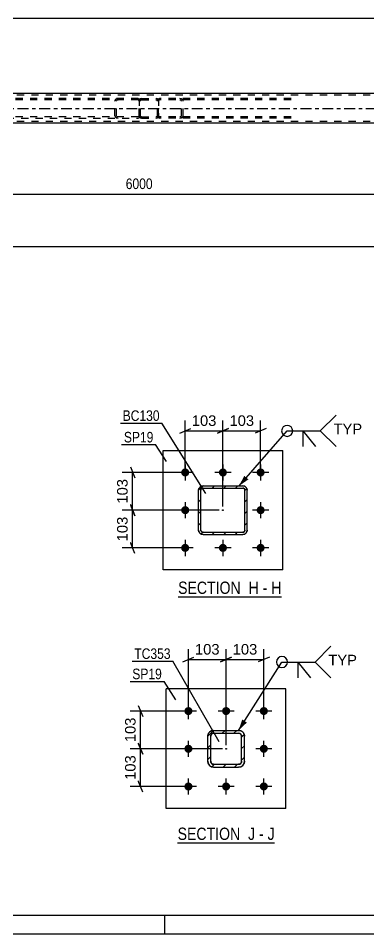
# Model space of a CAD drawing. Header units: millimetres. Extents: x -98 to 743, y -438 to 156.
# Drawn here: x 283.5 to 378.7, y -437.9 to -189.2 of the extents above; entities that cross this region are included whole.
import ezdxf

# ---------------------------------------------------------------- set-up
doc = ezdxf.new("R2010")
doc.units = ezdxf.units.MM
doc.linetypes.add('DXK_LINE_DOT2', pattern=[3.9198, 1.9599, -1.9599])
doc.linetypes.add('DXK_LINE_DOT3', pattern=[5.9187, 2.979, -0.9799, 0.9799, -0.9799])
doc.styles.add('Arial', font='ARIAL.TTF', dxfattribs={"height": 0.2})
doc.styles.add('Arial Narrow', font='ARIALN.TTF', dxfattribs={"height": 0.2})

# ---------------------------------------------------------------- blocks, each defined once
blk = doc.blocks.new('Unknown-761554712-1131')
at = {"color": 5, "linetype": 'Continuous'}
for p, q in [((-92.67, -432.91), (738.33, -432.91)), ((323.33, -437.91), (323.33, -432.91)), ((-97.67, -437.91), (743.33, -437.91))]:
    blk.add_line(p, q, dxfattribs=at)
blk = doc.blocks.new('Unknown-761554712-14 - 10419')
at = {"color": 6, "linetype": 'Continuous'}
blk.add_line((326.94, -346.33), (355.01, -346.33), dxfattribs=at)
at = {"color": 0, "linetype": 'Continuous'}
blk.add_wipeout([(345.05, -345.58), (345.05, -342.08), (326.94, -342.08), (326.94, -345.58)], dxfattribs=at)
at = {"color": 7, "linetype": 'Continuous', "style": 'Arial Narrow'}
blk.add_text('SECTION ', height=3.34, dxfattribs=at).set_placement((326.94, -345.58))
at = {"color": 0, "linetype": 'Continuous'}
blk.add_wipeout([(348.87, -345.58), (348.87, -342.08), (346.1, -342.08), (346.1, -345.58)], dxfattribs=at)
at = {"color": 7, "linetype": 'Continuous', "style": 'Arial Narrow'}
blk.add_text('H', height=3.34, dxfattribs=at).set_placement((346.1, -345.58))
at = {"color": 0, "linetype": 'Continuous'}
blk.add_wipeout([(351.2, -345.58), (351.2, -342.08), (349.92, -342.08), (349.92, -345.58)], dxfattribs=at)
blk.add_wipeout([(355.01, -345.58), (355.01, -342.08), (352.25, -342.08), (352.25, -345.58)], dxfattribs=at)
at = {"color": 7, "linetype": 'Continuous', "style": 'Arial Narrow'}
for s, p in [('H', (352.25, -345.58)), ('-', (349.92, -345.58))]:
    blk.add_text(s, height=3.34, dxfattribs=at).set_placement(p)
blk = doc.blocks.new('Unknown-761554712-15 - 11679')
at = {"color": 6, "linetype": 'Continuous'}
blk.add_line((326.81, -413.18), (353.17, -413.18), dxfattribs=at)
at = {"color": 0, "linetype": 'Continuous'}
blk.add_wipeout([(344.91, -412.43), (344.91, -408.93), (326.81, -408.93), (326.81, -412.43)], dxfattribs=at)
at = {"color": 7, "linetype": 'Continuous', "style": 'Arial Narrow'}
blk.add_text('SECTION ', height=3.34, dxfattribs=at).set_placement((326.81, -412.43))
at = {"color": 0, "linetype": 'Continuous'}
blk.add_wipeout([(347.88, -412.43), (347.88, -408.93), (345.96, -408.93), (345.96, -412.43)], dxfattribs=at)
at = {"color": 7, "linetype": 'Continuous', "style": 'Arial Narrow'}
blk.add_text('J', height=3.34, dxfattribs=at).set_placement((345.96, -412.43))
at = {"color": 0, "linetype": 'Continuous'}
blk.add_wipeout([(350.21, -412.43), (350.21, -408.93), (348.93, -408.93), (348.93, -412.43)], dxfattribs=at)
blk.add_wipeout([(353.17, -412.43), (353.17, -408.93), (351.26, -408.93), (351.26, -412.43)], dxfattribs=at)
at = {"color": 7, "linetype": 'Continuous', "style": 'Arial Narrow'}
for s, p in [('J', (351.26, -412.43)), ('-', (348.93, -412.43))]:
    blk.add_text(s, height=3.34, dxfattribs=at).set_placement(p)
blk = doc.blocks.new('Part-761554712-10447 - 10419')
at = {"linetype": 'Continuous'}
h = blk.add_hatch(dxfattribs=at)
h.set_pattern_fill('', scale=0.7, style=0, pattern_type=0)
h.set_pattern_definition([(45, (333.7173, -316.2274), (-1.57154, 1.57154), [])])
h.paths.add_polyline_path([(344.52, -316.23), (333.72, -316.23), (333.26, -316.32), (332.87, -316.58), (332.61, -316.97), (332.52, -317.43), (332.52, -328.23), (332.61, -328.69), (332.87, -329.08), (333.26, -329.34), (333.72, -329.43), (344.52, -329.43), (344.98, -329.34), (345.37, -329.08), (345.63, -328.69), (345.72, -328.23), (345.72, -317.43), (345.63, -316.97), (345.37, -316.58), (344.98, -316.32)])
h.paths.add_polyline_path([(345.07, -317.2), (345.12, -317.43), (345.12, -328.23), (345.07, -328.46), (344.94, -328.65), (344.75, -328.78), (344.52, -328.83), (333.72, -328.83), (333.49, -328.78), (333.29, -328.65), (333.16, -328.46), (333.12, -328.23), (333.12, -317.43), (333.16, -317.2), (333.29, -317), (333.49, -316.87), (333.72, -316.83), (344.52, -316.83), (344.75, -316.87), (344.94, -317)])
blk.add_hatch(color=246, dxfattribs=at).paths.add_polyline_path([(339.12, -322.93, -1), (339.12, -322.73, -1)])
at = {"color": 7, "linetype": 'DXK_LINE_DOT2'}
for p, q in [((332.52, -317.43), (332.61, -316.97)), ((332.52, -328.23), (332.52, -317.43)), ((333.16, -317.2), (333.12, -317.43)), ((333.12, -328.23), (333.12, -317.43)), ((333.29, -317), (333.16, -317.2)), ((333.26, -316.32), (333.72, -316.23)), ((333.49, -316.87), (333.29, -317)), ((333.72, -316.83), (333.49, -316.87)), ((333.72, -316.23), (344.52, -316.23)), ((333.72, -316.83), (344.52, -316.83)), ((344.52, -316.23), (344.98, -316.32)), ((344.75, -316.87), (344.52, -316.83)), ((344.94, -317), (344.75, -316.87)), ((345.07, -317.2), (344.94, -317)), ((345.12, -317.43), (345.07, -317.2)), ((345.12, -328.23), (345.12, -317.43)), ((345.63, -316.97), (345.72, -317.43)), ((345.72, -328.23), (345.72, -317.43)), ((332.61, -328.69), (332.52, -328.23)), ((333.12, -328.23), (333.16, -328.46)), ((345.07, -328.46), (345.12, -328.23)), ((345.72, -328.23), (345.63, -328.69)), ((333.16, -328.46), (333.29, -328.65)), ((333.72, -329.43), (333.26, -329.34)), ((333.29, -328.65), (333.49, -328.78)), ((333.49, -328.78), (333.72, -328.83)), ((333.72, -328.83), (344.52, -328.83)), ((333.72, -329.43), (344.52, -329.43)), ((344.52, -328.83), (344.75, -328.78)), ((344.98, -329.34), (344.52, -329.43)), ((344.75, -328.78), (344.94, -328.65)), ((344.94, -328.65), (345.07, -328.46))]:
    blk.add_line(p, q, dxfattribs=at)
at = {"color": 2, "linetype": 'Continuous'}
for p, q in [((332.61, -316.97), (332.52, -317.43)), ((332.52, -328.23), (332.52, -317.43)), ((333.12, -317.43), (333.16, -317.2)), ((333.12, -328.23), (333.12, -317.43)), ((333.16, -317.2), (333.29, -317)), ((333.72, -316.23), (333.26, -316.32)), ((333.29, -317), (333.49, -316.87)), ((333.49, -316.87), (333.72, -316.83)), ((333.72, -316.23), (344.52, -316.23)), ((333.72, -316.83), (344.52, -316.83)), ((344.98, -316.32), (344.52, -316.23)), ((344.52, -316.83), (344.75, -316.87)), ((344.75, -316.87), (344.94, -317)), ((344.94, -317), (345.07, -317.2)), ((345.07, -317.2), (345.12, -317.43)), ((345.12, -328.23), (345.12, -317.43)), ((345.72, -317.43), (345.63, -316.97)), ((345.72, -328.23), (345.72, -317.43)), ((332.52, -328.23), (332.61, -328.69)), ((333.16, -328.46), (333.12, -328.23)), ((345.12, -328.23), (345.07, -328.46)), ((345.63, -328.69), (345.72, -328.23)), ((333.29, -328.65), (333.16, -328.46)), ((333.26, -329.34), (333.72, -329.43)), ((333.49, -328.78), (333.29, -328.65)), ((333.72, -328.83), (333.49, -328.78)), ((333.72, -328.83), (344.52, -328.83)), ((333.72, -329.43), (344.52, -329.43)), ((344.75, -328.78), (344.52, -328.83)), ((344.52, -329.43), (344.98, -329.34)), ((344.94, -328.65), (344.75, -328.78)), ((345.07, -328.46), (344.94, -328.65))]:
    blk.add_line(p, q, dxfattribs=at)
at = {"color": 7, "linetype": 'DXK_LINE_DOT3'}
blk.add_line((339.12, -322.83), (339.12, -322.83), dxfattribs=at)
at = {"color": 246, "linetype": 'DXK_LINE_DOT2'}
blk.add_line((339.12, -322.83), (339.12, -322.83), dxfattribs=at)
at = {"color": 246, "linetype": 'Continuous'}
blk.add_circle((339.12, -322.83), 0.1, dxfattribs=at)
at = {"color": 7, "linetype": 'DXK_LINE_DOT2'}
for centre, start, end in [((333.72, -317.43), 112.5, 157.5), ((344.52, -317.43), 22.5, 67.5), ((333.72, -328.23), 202.5, 247.5), ((344.52, -328.23), 292.5, 337.5)]:
    blk.add_arc(centre, 1.2, start, end, dxfattribs=at)
at = {"color": 2, "linetype": 'Continuous'}
for centre, start, end in [((333.72, -317.43), 112.5, 157.5), ((344.52, -317.43), 22.5, 67.5), ((333.72, -328.23), 202.5, 247.5), ((344.52, -328.23), 292.5, 337.5)]:
    blk.add_arc(centre, 1.2, start, end, dxfattribs=at)
blk = doc.blocks.new('Part-761554712-10448 - 10419')
at = {"color": 2, "linetype": 'Continuous'}
for p, q in [((322.87, -339.08), (322.87, -306.58)), ((322.87, -306.58), (355.37, -306.58)), ((355.37, -339.08), (355.37, -306.58)), ((355.37, -339.08), (322.87, -339.08))]:
    blk.add_line(p, q, dxfattribs=at)
blk = doc.blocks.new('Bolt-761554712-10515 - 10419')
at = {"linetype": 'Continuous'}
for points in [[(328.87, -313.68, -1), (328.87, -311.48, -1)], [(339.12, -313.68, -1), (339.12, -311.48, -1)], [(349.37, -313.68, -1), (349.37, -311.48, -1)], [(328.87, -323.93, -1), (328.87, -321.73, -1)], [(349.37, -323.93, -1), (349.37, -321.73, -1)], [(328.87, -334.18, -1), (328.87, -331.98, -1)], [(339.12, -334.18, -1), (339.12, -331.98, -1)], [(349.37, -334.18, -1), (349.37, -331.98, -1)]]:
    blk.add_hatch(color=1, dxfattribs=at).paths.add_polyline_path(points)
at = {"color": 1, "linetype": 'Continuous'}
for p, q in [((328.87, -310.38), (328.87, -314.78)), ((339.12, -310.38), (339.12, -314.78)), ((349.37, -310.38), (349.37, -314.78)), ((331.07, -312.58), (326.67, -312.58)), ((341.32, -312.58), (336.92, -312.58)), ((351.57, -312.58), (347.17, -312.58)), ((328.87, -320.63), (328.87, -325.03)), ((349.37, -320.63), (349.37, -325.03)), ((331.07, -322.83), (326.67, -322.83)), ((351.57, -322.83), (347.17, -322.83)), ((331.07, -333.08), (326.67, -333.08)), ((328.87, -330.88), (328.87, -335.28)), ((341.32, -333.08), (336.92, -333.08)), ((339.12, -330.88), (339.12, -335.28)), ((351.57, -333.08), (347.17, -333.08)), ((349.37, -330.88), (349.37, -335.28))]:
    blk.add_line(p, q, dxfattribs=at)
blk = doc.blocks.new('Part-761554712-11699 - 11679')
at = {"linetype": 'Continuous'}
h = blk.add_hatch(dxfattribs=at)
h.set_pattern_fill('', scale=0.7, style=0, pattern_type=0)
h.set_pattern_definition([(45, (336.5896, -382.6567), (-1.57154, 1.57154), [])])
h.paths.add_polyline_path([(343.39, -382.66), (336.59, -382.66), (335.98, -382.78), (335.46, -383.13), (335.11, -383.64), (334.99, -384.26), (334.99, -391.06), (335.11, -391.67), (335.46, -392.19), (335.98, -392.53), (336.59, -392.66), (343.39, -392.66), (344, -392.53), (344.52, -392.19), (344.87, -391.67), (344.99, -391.06), (344.99, -384.26), (344.87, -383.64), (344.52, -383.13), (344, -382.78)])
h.paths.add_polyline_path([(344.13, -383.95), (344.19, -384.26), (344.19, -391.06), (344.13, -391.36), (343.96, -391.62), (343.7, -391.8), (343.39, -391.86), (336.59, -391.86), (336.28, -391.8), (336.02, -391.62), (335.85, -391.36), (335.79, -391.06), (335.79, -384.26), (335.85, -383.95), (336.02, -383.69), (336.28, -383.52), (336.59, -383.46), (343.39, -383.46), (343.7, -383.52), (343.96, -383.69)])
blk.add_hatch(color=246, dxfattribs=at).paths.add_polyline_path([(339.99, -387.76, -1), (339.99, -387.56, -1)])
at = {"color": 7, "linetype": 'DXK_LINE_DOT2'}
for p, q in [((335.98, -382.78), (336.59, -382.66)), ((336.59, -382.66), (343.39, -382.66)), ((343.39, -382.66), (344, -382.78)), ((334.99, -384.26), (335.11, -383.64)), ((334.99, -391.06), (334.99, -384.26)), ((335.85, -383.95), (335.79, -384.26)), ((335.79, -391.06), (335.79, -384.26)), ((336.59, -383.46), (336.28, -383.52)), ((336.59, -383.46), (343.39, -383.46)), ((343.7, -383.52), (343.39, -383.46)), ((344.19, -384.26), (344.13, -383.95)), ((344.19, -391.06), (344.19, -384.26)), ((344.87, -383.64), (344.99, -384.26)), ((344.99, -391.06), (344.99, -384.26)), ((335.11, -391.67), (334.99, -391.06)), ((335.79, -391.06), (335.85, -391.36)), ((336.59, -392.66), (335.98, -392.53)), ((336.28, -391.8), (336.59, -391.86)), ((336.59, -391.86), (343.39, -391.86)), ((336.59, -392.66), (343.39, -392.66)), ((343.39, -391.86), (343.7, -391.8)), ((344, -392.53), (343.39, -392.66)), ((344.13, -391.36), (344.19, -391.06)), ((344.99, -391.06), (344.87, -391.67))]:
    blk.add_line(p, q, dxfattribs=at)
at = {"color": 2, "linetype": 'Continuous'}
for p, q in [((336.59, -382.66), (335.98, -382.78)), ((336.59, -382.66), (343.39, -382.66)), ((344, -382.78), (343.39, -382.66)), ((335.11, -383.64), (334.99, -384.26)), ((334.99, -391.06), (334.99, -384.26)), ((335.79, -384.26), (335.85, -383.95)), ((335.79, -391.06), (335.79, -384.26)), ((336.28, -383.52), (336.59, -383.46)), ((336.59, -383.46), (343.39, -383.46)), ((343.39, -383.46), (343.7, -383.52)), ((344.13, -383.95), (344.19, -384.26)), ((344.19, -391.06), (344.19, -384.26)), ((344.99, -384.26), (344.87, -383.64)), ((344.99, -391.06), (344.99, -384.26)), ((334.99, -391.06), (335.11, -391.67)), ((335.85, -391.36), (335.79, -391.06)), ((335.98, -392.53), (336.59, -392.66)), ((336.59, -391.86), (336.28, -391.8)), ((336.59, -391.86), (343.39, -391.86)), ((336.59, -392.66), (343.39, -392.66)), ((343.7, -391.8), (343.39, -391.86)), ((343.39, -392.66), (344, -392.53)), ((344.19, -391.06), (344.13, -391.36)), ((344.87, -391.67), (344.99, -391.06))]:
    blk.add_line(p, q, dxfattribs=at)
at = {"color": 7, "linetype": 'DXK_LINE_DOT3'}
blk.add_line((339.99, -387.66), (339.99, -387.66), dxfattribs=at)
at = {"color": 246, "linetype": 'DXK_LINE_DOT2'}
blk.add_line((339.99, -387.66), (339.99, -387.66), dxfattribs=at)
at = {"color": 246, "linetype": 'Continuous'}
blk.add_circle((339.99, -387.66), 0.1, dxfattribs=at)
at = {"color": 7, "linetype": 'DXK_LINE_DOT2'}
for centre, radius, start, end in [((336.59, -384.26), 1.6, 112.5, 157.5), ((343.39, -384.26), 1.6, 22.5, 67.5), ((336.59, -384.26), 0.8, 112.5, 157.5), ((343.39, -384.26), 0.8, 22.5, 67.5), ((336.59, -391.06), 1.6, 202.5, 247.5), ((336.59, -391.06), 0.8, 202.5, 247.5), ((343.39, -391.06), 0.8, 292.5, 337.5), ((343.39, -391.06), 1.6, 292.5, 337.5)]:
    blk.add_arc(centre, radius, start, end, dxfattribs=at)
at = {"color": 2, "linetype": 'Continuous'}
for centre, radius, start, end in [((336.59, -384.26), 1.6, 112.5, 157.5), ((343.39, -384.26), 1.6, 22.5, 67.5), ((336.59, -384.26), 0.8, 112.5, 157.5), ((343.39, -384.26), 0.8, 22.5, 67.5), ((336.59, -391.06), 1.6, 202.5, 247.5), ((336.59, -391.06), 0.8, 202.5, 247.5), ((343.39, -391.06), 0.8, 292.5, 337.5), ((343.39, -391.06), 1.6, 292.5, 337.5)]:
    blk.add_arc(centre, radius, start, end, dxfattribs=at)
blk = doc.blocks.new('Part-761554712-11705 - 11679')
at = {"color": 2, "linetype": 'Continuous'}
for p, q in [((356.24, -371.41), (323.74, -371.41)), ((323.74, -403.91), (323.74, -371.41)), ((356.24, -403.91), (356.24, -371.41)), ((356.24, -403.91), (323.74, -403.91))]:
    blk.add_line(p, q, dxfattribs=at)
blk = doc.blocks.new('Bolt-761554712-11773 - 11679')
at = {"linetype": 'Continuous'}
for points in [[(329.74, -378.51, -1), (329.74, -376.31, -1)], [(339.99, -378.51, -1), (339.99, -376.31, -1)], [(350.24, -378.51, -1), (350.24, -376.31, -1)], [(329.74, -388.76, -1), (329.74, -386.56, -1)], [(350.24, -388.76, -1), (350.24, -386.56, -1)], [(329.74, -399.01, -1), (329.74, -396.81, -1)], [(339.99, -399.01, -1), (339.99, -396.81, -1)], [(350.24, -399.01, -1), (350.24, -396.81, -1)]]:
    blk.add_hatch(color=1, dxfattribs=at).paths.add_polyline_path(points)
at = {"color": 1, "linetype": 'Continuous'}
for p, q in [((329.74, -379.61), (329.74, -375.21)), ((339.99, -379.61), (339.99, -375.21)), ((350.24, -379.61), (350.24, -375.21)), ((331.94, -377.41), (327.54, -377.41)), ((342.19, -377.41), (337.79, -377.41)), ((352.44, -377.41), (348.04, -377.41)), ((329.74, -389.86), (329.74, -385.46)), ((350.24, -389.86), (350.24, -385.46)), ((331.94, -387.66), (327.54, -387.66)), ((352.44, -387.66), (348.04, -387.66)), ((331.94, -397.91), (327.54, -397.91)), ((329.74, -400.11), (329.74, -395.71)), ((342.19, -397.91), (337.79, -397.91)), ((339.99, -400.11), (339.99, -395.71)), ((352.44, -397.91), (348.04, -397.91)), ((350.24, -400.11), (350.24, -395.71))]:
    blk.add_line(p, q, dxfattribs=at)
blk = doc.blocks.new('Part-761554712-5120 - 5026')
at = {"color": 7, "linetype": 'DXK_LINE_DOT2'}
for p, q in [((316.1, -211), (280.36, -211)), ((316.1, -211.32), (280.36, -211.32)), ((309.8, -211.4), (309.73, -211.64)), ((310.61, -211), (310.28, -211.05)), ((310.45, -211.35), (310.61, -211.32)), ((316.1, -211), (316.36, -211.04)), ((316.1, -211.32), (316.27, -211.35)), ((316.27, -211.35), (316.36, -211.39)), ((316.36, -211.04), (316.36, -216.25)), ((309.73, -215.64), (309.73, -211.64)), ((310.17, -211.64), (310.21, -211.52)), ((310.17, -215.64), (310.17, -211.64)), ((316.1, -215.96), (280.36, -215.96)), ((280.36, -216.28), (316.1, -216.28)), ((309.73, -215.64), (309.8, -215.89)), ((310.21, -215.77), (310.17, -215.64)), ((310.28, -216.24), (310.61, -216.28)), ((310.61, -215.96), (310.45, -215.94)), ((316.27, -215.94), (316.1, -215.96)), ((316.1, -216.28), (316.36, -216.25)), ((316.36, -215.9), (316.27, -215.94))]:
    blk.add_line(p, q, dxfattribs=at)
for centre, radius, start, end in [((310.48, -211.83), 0.802, 104.5547, 147.5896), ((310.55, -211.74), 0.401, 104.5547, 147.5896), ((310.48, -215.46), 0.802, 212.4104, 255.4453), ((310.55, -215.55), 0.401, 212.4104, 255.4453)]:
    blk.add_arc(centre, radius, start, end, dxfattribs=at)
blk = doc.blocks.new('Part-761554712-5143 - 5026')
at = {"color": 7, "linetype": 'DXK_LINE_DOT2'}
for p, q in [((321.9, -211), (321.64, -211.04)), ((321.64, -211.04), (321.64, -216.25)), ((321.64, -211.39), (321.73, -211.35)), ((321.73, -211.35), (321.9, -211.32)), ((357.64, -211), (321.9, -211)), ((357.64, -211.32), (321.9, -211.32)), ((327.72, -211.05), (327.39, -211)), ((327.39, -211.32), (327.56, -211.35)), ((328.27, -211.64), (328.2, -211.4)), ((327.79, -211.52), (327.83, -211.64)), ((327.83, -215.64), (327.83, -211.64)), ((328.27, -215.64), (328.27, -211.64)), ((321.73, -215.94), (321.64, -215.9)), ((321.64, -216.25), (321.9, -216.28)), ((321.9, -215.96), (321.73, -215.94)), ((357.64, -215.96), (321.9, -215.96)), ((357.64, -216.28), (321.9, -216.28)), ((327.56, -215.94), (327.39, -215.96)), ((327.39, -216.28), (327.72, -216.24)), ((327.83, -215.64), (327.79, -215.77)), ((328.2, -215.89), (328.27, -215.64))]:
    blk.add_line(p, q, dxfattribs=at)
for centre, radius, start, end in [((327.46, -211.74), 0.401, 32.4106, 75.4454), ((327.52, -211.83), 0.802, 32.4106, 75.4454), ((327.46, -215.55), 0.401, 284.5546, 327.5894), ((327.52, -215.46), 0.802, 284.5546, 327.5894)]:
    blk.add_arc(centre, radius, start, end, dxfattribs=at)
blk = doc.blocks.new('Part-761554712-5062 - 5026')
at = {"color": 2, "linetype": 'Continuous'}
for p, q in [((571.24, -209.64), (-60, -209.64)), ((436.45, -217.64), (201.57, -217.64))]:
    blk.add_line(p, q, dxfattribs=at)
at = {"color": 7, "linetype": 'DXK_LINE_DOT2'}
for p, q in [((571.24, -210.04), (-60, -210.04)), ((571.24, -217.24), (-60, -217.24)), ((571.24, -217.64), (-43.56, -217.64))]:
    blk.add_line(p, q, dxfattribs=at)
at = {"color": 7, "linetype": 'DXK_LINE_DOT3'}
blk.add_line((-60, -213.64), (571.24, -213.64), dxfattribs=at)
blk = doc.blocks.new('Part-761554712-5148 - 5026')
at = {"color": 7, "linetype": 'DXK_LINE_DOT2'}
for p, q in [((316.41, -211.4), (316.36, -211.64)), ((317, -211), (316.76, -211.05)), ((316.88, -211.35), (317, -211.32)), ((317, -211), (321, -211)), ((317, -211.32), (321, -211.32)), ((321.24, -211.05), (321, -211)), ((321, -211.32), (321.12, -211.35)), ((321.64, -211.64), (321.59, -211.4)), ((316.36, -215.64), (316.36, -211.64)), ((316.68, -211.64), (316.7, -211.52)), ((316.68, -215.64), (316.68, -211.64)), ((321.3, -211.52), (321.32, -211.64)), ((321.32, -215.64), (321.32, -211.64)), ((321.64, -215.64), (321.64, -211.64)), ((316.36, -215.64), (316.41, -215.89)), ((316.7, -215.77), (316.68, -215.64)), ((316.76, -216.24), (317, -216.28)), ((317, -215.96), (316.88, -215.94)), ((317, -215.96), (321, -215.96)), ((317, -216.28), (321, -216.28)), ((321.12, -215.94), (321, -215.96)), ((321, -216.28), (321.24, -216.24)), ((321.32, -215.64), (321.3, -215.77)), ((321.59, -215.89), (321.64, -215.64))]:
    blk.add_line(p, q, dxfattribs=at)
for centre, radius, start, end in [((317, -211.64), 0.64, 112.5, 157.5), ((317, -211.64), 0.32, 112.5, 157.5), ((321, -211.64), 0.32, 22.5, 67.5), ((321, -211.64), 0.64, 22.5, 67.5), ((317, -215.64), 0.64, 202.5, 247.5), ((317, -215.64), 0.32, 202.5, 247.5), ((321, -215.64), 0.32, 292.5, 337.5), ((321, -215.64), 0.64, 292.5, 337.5)]:
    blk.add_arc(centre, radius, start, end, dxfattribs=at)
blk = doc.blocks.new('StraightDimension-761554712-11867 - 10419')
at = {"color": 7, "linetype": 'Continuous'}
for p, q in [((339.12, -321.83), (339.12, -298.43)), ((349.37, -311.58), (349.37, -298.43)), ((337.62, -301.88), (340.62, -300.68)), ((350.87, -300.68), (347.87, -301.88)), ((339.12, -301.28), (349.37, -301.28))]:
    blk.add_line(p, q, dxfattribs=at)
at = {"color": 0}
blk.add_wipeout([(348.18, -300.53), (348.18, -296.33), (340.31, -296.33), (340.31, -300.53)], dxfattribs=at)
at = {"color": 3, "style": 'Arial'}
blk.add_text('103', height=2.865, dxfattribs=at).set_placement((340.91, -299.93))
blk = doc.blocks.new('StraightDimension-761554712-11868 - 10419')
at = {"color": 7, "linetype": 'Continuous'}
for p, q in [((328.87, -311.58), (328.87, -298.43)), ((339.12, -321.83), (339.12, -298.43)), ((327.37, -301.88), (330.37, -300.68)), ((340.62, -300.68), (337.62, -301.88)), ((328.87, -301.28), (339.12, -301.28))]:
    blk.add_line(p, q, dxfattribs=at)
at = {"color": 0}
blk.add_wipeout([(337.93, -300.53), (337.93, -296.33), (330.06, -296.33), (330.06, -300.53)], dxfattribs=at)
at = {"color": 3, "style": 'Arial'}
blk.add_text('103', height=2.865, dxfattribs=at).set_placement((330.66, -299.93))
blk = doc.blocks.new('StraightDimension-761554712-11886 - 10419')
at = {"color": 7, "linetype": 'Continuous'}
for p, q in [((327.87, -312.58), (311.72, -312.58)), ((313.97, -311.08), (315.17, -314.08)), ((314.57, -322.83), (314.57, -312.58)), ((338.12, -322.83), (311.72, -322.83)), ((315.17, -324.33), (313.97, -321.33))]:
    blk.add_line(p, q, dxfattribs=at)
at = {"color": 0}
blk.add_wipeout([(313.82, -313.77), (309.62, -313.77), (309.62, -321.64), (313.82, -321.64)], dxfattribs=at)
at = {"color": 3, "style": 'Arial'}
blk.add_text('103', height=2.865, rotation=90.0002, dxfattribs=at).set_placement((313.22, -321.04))
blk = doc.blocks.new('StraightDimension-761554712-11887 - 10419')
at = {"color": 7, "linetype": 'Continuous'}
for p, q in [((338.12, -322.83), (311.72, -322.83)), ((313.97, -321.33), (315.17, -324.33)), ((314.57, -333.08), (314.57, -322.83)), ((327.87, -333.08), (311.72, -333.08)), ((315.17, -334.58), (313.97, -331.58))]:
    blk.add_line(p, q, dxfattribs=at)
at = {"color": 0}
blk.add_wipeout([(313.82, -324.02), (309.62, -324.02), (309.62, -331.89), (313.82, -331.89)], dxfattribs=at)
at = {"color": 3, "style": 'Arial'}
blk.add_text('103', height=2.865, rotation=90.0002, dxfattribs=at).set_placement((313.22, -331.29))
blk = doc.blocks.new('StraightDimension-761554712-11938 - 11679')
at = {"color": 7, "linetype": 'Continuous'}
for p, q in [((329.74, -376.41), (329.74, -360.56)), ((339.99, -386.66), (339.99, -360.56)), ((328.24, -364.01), (331.24, -362.81)), ((341.49, -362.81), (338.49, -364.01)), ((329.74, -363.41), (339.99, -363.41))]:
    blk.add_line(p, q, dxfattribs=at)
at = {"color": 0}
blk.add_wipeout([(338.8, -362.66), (338.8, -358.46), (330.93, -358.46), (330.93, -362.66)], dxfattribs=at)
at = {"color": 3, "style": 'Arial'}
blk.add_text('103', height=2.865, dxfattribs=at).set_placement((331.53, -362.06))
blk = doc.blocks.new('StraightDimension-761554712-11937 - 11679')
at = {"color": 7, "linetype": 'Continuous'}
for p, q in [((339.99, -386.66), (339.99, -360.56)), ((350.24, -376.41), (350.24, -360.56)), ((338.49, -364.01), (341.49, -362.81)), ((351.74, -362.81), (348.74, -364.01)), ((339.99, -363.41), (350.24, -363.41))]:
    blk.add_line(p, q, dxfattribs=at)
at = {"color": 0}
blk.add_wipeout([(349.05, -362.66), (349.05, -358.46), (341.18, -358.46), (341.18, -362.66)], dxfattribs=at)
at = {"color": 3, "style": 'Arial'}
blk.add_text('103', height=2.865, dxfattribs=at).set_placement((341.78, -362.06))
blk = doc.blocks.new('StraightDimension-761554712-11970 - 11679')
at = {"color": 7, "linetype": 'Continuous'}
for p, q in [((328.74, -377.41), (313.88, -377.41)), ((316.13, -375.91), (317.33, -378.91)), ((316.73, -387.66), (316.73, -377.41)), ((338.99, -387.66), (313.88, -387.66)), ((317.33, -389.16), (316.13, -386.16))]:
    blk.add_line(p, q, dxfattribs=at)
at = {"color": 0}
blk.add_wipeout([(315.98, -378.6), (311.78, -378.6), (311.78, -386.47), (315.98, -386.47)], dxfattribs=at)
at = {"color": 3, "style": 'Arial'}
blk.add_text('103', height=2.865, rotation=90.0002, dxfattribs=at).set_placement((315.38, -385.87))
blk = doc.blocks.new('StraightDimension-761554712-11971 - 11679')
at = {"color": 7, "linetype": 'Continuous'}
for p, q in [((338.99, -387.66), (313.88, -387.66)), ((316.13, -386.16), (317.33, -389.16)), ((316.73, -397.91), (316.73, -387.66)), ((328.74, -397.91), (313.88, -397.91)), ((317.33, -399.41), (316.13, -396.41))]:
    blk.add_line(p, q, dxfattribs=at)
at = {"color": 0}
blk.add_wipeout([(315.98, -388.85), (311.78, -388.85), (311.78, -396.72), (315.98, -396.72)], dxfattribs=at)
at = {"color": 3, "style": 'Arial'}
blk.add_text('103', height=2.865, rotation=90.0002, dxfattribs=at).set_placement((315.38, -396.12))
blk = doc.blocks.new('StraightDimension-761554712-5155 - 5026')
at = {"color": 7, "linetype": 'Continuous'}
blk.add_line((-61, -189.18), (586.74, -189.18), dxfattribs=at)
blk = doc.blocks.new('StraightDimension-761554712-5282 - 5026')
at = {"color": 7, "linetype": 'Continuous'}
for p, q in [((196.37, -223.38), (196.37, -245.53)), ((436.37, -222.83), (436.37, -247.36)), ((197.87, -236.32), (194.87, -237.52)), ((196.37, -236.92), (436.37, -236.92)), ((434.87, -237.52), (437.87, -236.32))]:
    blk.add_line(p, q, dxfattribs=at)
at = {"color": 0}
blk.add_wipeout([(320.63, -236.17), (320.63, -231.97), (312.11, -231.97), (312.11, -236.17)], dxfattribs=at)
at = {"color": 0, "linetype": 'Continuous'}
blk.add_wipeout([(435.77, -237.62), (431.57, -237.62), (431.57, -247.96), (435.77, -247.96)], dxfattribs=at)
at = {"color": 3, "style": 'Arial Narrow'}
blk.add_text('6000', height=2.863, dxfattribs=at).set_placement((312.71, -235.57))
at = {"color": 3, "linetype": 'Continuous', "style": 'Arial Narrow'}
blk.add_text('12409', height=2.863, rotation=90.0002, dxfattribs=at).set_placement((435.17, -247.36))
blk = doc.blocks.new('StraightDimension-761554712-5324 - 5026')
at = {"color": 7, "linetype": 'Continuous'}
blk.add_line((-60, -251.16), (585.74, -251.16), dxfattribs=at)
blk = doc.blocks.new('Mark-761554712-11904 - 10419')
at = {"color": 0}
blk.add_wipeout([(321.92, -298.57), (321.92, -295.57), (311.87, -295.57), (311.87, -298.57)], dxfattribs=at)
blk.add_wipeout([(321.92, -298.57), (321.92, -295.57), (311.87, -295.57), (311.87, -298.57)], dxfattribs=at)
at = {"color": 30, "linetype": 'Continuous'}
for p in [(311.27, -299.17), (334.46, -318.31)]:
    blk.add_line(p, (322.52, -299.17), dxfattribs=at)
at = {"color": 3, "style": 'Arial Narrow'}
blk.add_text('BC130', height=2.863, dxfattribs=at).set_placement((311.87, -298.57))
blk = doc.blocks.new('Mark-761554712-11907 - 10419')
at = {"color": 0}
blk.add_wipeout([(320.24, -304.42), (320.24, -301.42), (312.2, -301.42), (312.2, -304.42)], dxfattribs=at)
blk.add_wipeout([(320.24, -304.42), (320.24, -301.42), (312.2, -301.42), (312.2, -304.42)], dxfattribs=at)
at = {"color": 30, "linetype": 'Continuous'}
for p in [(311.6, -305.02), (323.75, -309.63)]:
    blk.add_line(p, (320.84, -305.02), dxfattribs=at)
at = {"color": 3, "style": 'Arial Narrow'}
blk.add_text('SP19', height=2.863, dxfattribs=at).set_placement((312.2, -304.42))
blk = doc.blocks.new('WeldMark-761554712-11924 - 10419')
at = {"linetype": 'Continuous'}
blk.add_hatch(color=30, dxfattribs=at).paths.add_polyline_path([(346.05, -314.46), (343.51, -316.23), (344.92, -313.48)])
at = {"color": 30, "linetype": 'Continuous'}
for p, q in [((343.51, -316.23), (356.58, -301.28)), ((356.58, -301.28), (365.58, -301.28))]:
    blk.add_line(p, q, dxfattribs=at)
at = {"color": 3, "linetype": 'Continuous'}
for q in [(364.29, -305.57), (360.86, -305.57)]:
    blk.add_line((360.86, -301.28), q, dxfattribs=at)
for start, end in [(90, 270), (270, 90)]:
    blk.add_arc((356.58, -301.28), 1.5, start, end, dxfattribs=at)
at = {"color": 0, "linetype": 'Continuous'}
blk.add_wipeout([(376.95, -302.18), (376.95, -299.18), (369.18, -299.18), (369.18, -302.18)], dxfattribs=at)
blk.add_wipeout([(376.95, -302.18), (376.95, -299.18), (369.18, -299.18), (369.18, -302.18)], dxfattribs=at)
at = {"color": 3, "linetype": 'Continuous'}
for q in [(369.86, -297), (369.86, -305.57)]:
    blk.add_line((365.58, -301.28), q, dxfattribs=at)
at = {"color": 3, "linetype": 'Continuous', "style": 'Arial'}
blk.add_text('TYP', height=2.865, dxfattribs=at).set_placement((369.18, -302.18))
blk = doc.blocks.new('Mark-761554712-12002 - 11679')
at = {"color": 0}
blk.add_wipeout([(324.9, -363.25), (324.9, -360.25), (315.04, -360.25), (315.04, -363.25)], dxfattribs=at)
blk.add_wipeout([(324.9, -363.25), (324.9, -360.25), (315.04, -360.25), (315.04, -363.25)], dxfattribs=at)
at = {"color": 30, "linetype": 'Continuous'}
for p in [(314.44, -363.85), (338.09, -385.79)]:
    blk.add_line(p, (325.5, -363.85), dxfattribs=at)
at = {"color": 3, "style": 'Arial Narrow'}
blk.add_text('TC353', height=2.863, dxfattribs=at).set_placement((315.04, -363.25))
blk = doc.blocks.new('Mark-761554712-12005 - 11679')
at = {"color": 0}
blk.add_wipeout([(322.53, -368.75), (322.53, -365.75), (314.49, -365.75), (314.49, -368.75)], dxfattribs=at)
blk.add_wipeout([(322.53, -368.75), (322.53, -365.75), (314.49, -365.75), (314.49, -368.75)], dxfattribs=at)
at = {"color": 30, "linetype": 'Continuous'}
for p in [(313.89, -369.35), (326.31, -374.4)]:
    blk.add_line(p, (323.13, -369.35), dxfattribs=at)
at = {"color": 3, "style": 'Arial Narrow'}
blk.add_text('SP19', height=2.863, dxfattribs=at).set_placement((314.49, -368.75))
blk = doc.blocks.new('WeldMark-761554712-12018 - 11679')
at = {"linetype": 'Continuous'}
blk.add_hatch(color=30, dxfattribs=at).paths.add_polyline_path([(345.63, -380.53), (343.39, -382.66), (344.36, -379.72)])
at = {"color": 30, "linetype": 'Continuous'}
for p, q in [((343.39, -382.66), (355.17, -364.09)), ((355.17, -364.09), (364.17, -364.09))]:
    blk.add_line(p, q, dxfattribs=at)
at = {"color": 3, "linetype": 'Continuous'}
for q in [(362.89, -368.37), (359.46, -368.37)]:
    blk.add_line((359.46, -364.09), q, dxfattribs=at)
for start, end in [(90, 270), (270, 90)]:
    blk.add_arc((355.17, -364.09), 1.5, start, end, dxfattribs=at)
at = {"color": 0, "linetype": 'Continuous'}
blk.add_wipeout([(375.55, -364.99), (375.55, -361.99), (367.77, -361.99), (367.77, -364.99)], dxfattribs=at)
blk.add_wipeout([(375.55, -364.99), (375.55, -361.99), (367.77, -361.99), (367.77, -364.99)], dxfattribs=at)
at = {"color": 3, "linetype": 'Continuous'}
for q in [(368.46, -359.8), (368.46, -368.37)]:
    blk.add_line((364.17, -364.09), q, dxfattribs=at)
at = {"color": 3, "linetype": 'Continuous', "style": 'Arial'}
blk.add_text('TYP', height=2.865, dxfattribs=at).set_placement((367.77, -364.99))

msp = doc.modelspace()

# ---------------------------------------------------------------- block references
for name in ['Unknown-761554712-1131', 'Part-761554712-5062 - 5026', 'Part-761554712-5120 - 5026', 'Part-761554712-5148 - 5026', 'Part-761554712-5143 - 5026', 'Part-761554712-10448 - 10419', 'Bolt-761554712-10515 - 10419', 'Part-761554712-10447 - 10419', 'Part-761554712-11705 - 11679', 'Bolt-761554712-11773 - 11679', 'Part-761554712-11699 - 11679']:
    msp.add_blockref(name, (0, 0))

# ---------------------------------------------------------------- next in the draw order: block references
for name in ['StraightDimension-761554712-5155 - 5026', 'StraightDimension-761554712-5282 - 5026', 'StraightDimension-761554712-11867 - 10419', 'Unknown-761554712-14 - 10419', 'StraightDimension-761554712-11938 - 11679', 'Unknown-761554712-15 - 11679']:
    msp.add_blockref(name, (0, 0))

# ---------------------------------------------------------------- next in the draw order: block references
for name in ['StraightDimension-761554712-5324 - 5026', 'StraightDimension-761554712-11868 - 10419', 'WeldMark-761554712-11924 - 10419', 'StraightDimension-761554712-11937 - 11679']:
    msp.add_blockref(name, (0, 0))

# ---------------------------------------------------------------- next in the draw order: block references
for name in ['StraightDimension-761554712-11886 - 10419', 'WeldMark-761554712-12018 - 11679', 'StraightDimension-761554712-11970 - 11679']:
    msp.add_blockref(name, (0, 0))

# ---------------------------------------------------------------- next in the draw order: block references
for name in ['Mark-761554712-11904 - 10419', 'StraightDimension-761554712-11887 - 10419', 'StraightDimension-761554712-11971 - 11679']:
    msp.add_blockref(name, (0, 0))

# ---------------------------------------------------------------- next in the draw order: block references
for name in ['Mark-761554712-11907 - 10419', 'Mark-761554712-12002 - 11679']:
    msp.add_blockref(name, (0, 0))

# ---------------------------------------------------------------- next in the draw order: block references
msp.add_blockref('Mark-761554712-12005 - 11679', (0, 0))

doc.saveas('drawing.dxf')
